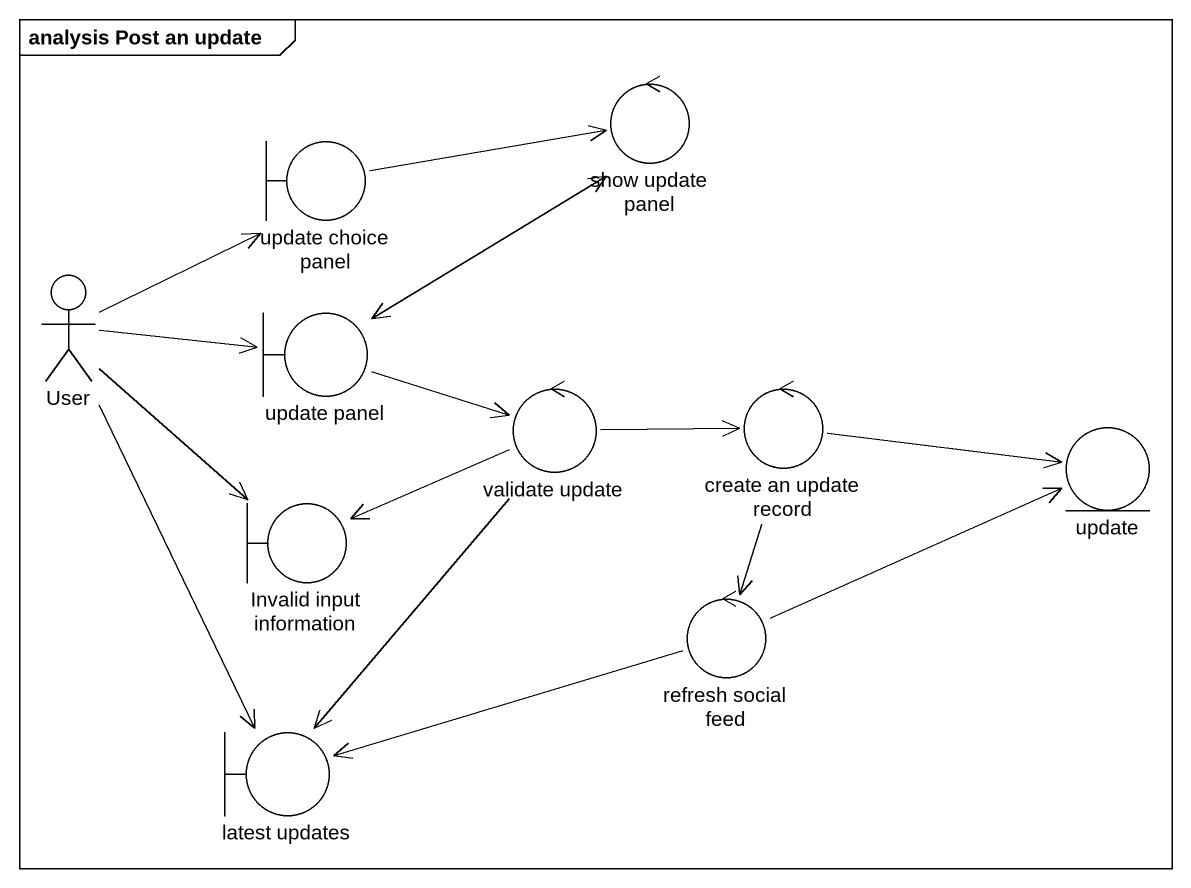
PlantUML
@startuml
mainframe analysis Post an update
boundary "update choice panel" as update_choice_panel
control "show update panel" as show_update_panel
actor User
boundary "update panel" as update_panel
control "validate update" as validate_update
control "create an update record" as create_an_update_record
entity update
boundary "Invalid input information" as Invalid_input_information
control "refresh social feed" as refresh_social_feed
boundary "latest updates" as latest_updates
update_choice_panel -right-> show_update_panel
show_update_panel --> update_panel
User -up-> update_choice_panel
User -right-> update_panel
User --> Invalid_input_information
User --> latest_updates
update_panel -up-> show_update_panel
update_panel -right-> validate_update
validate_update -right-> create_an_update_record
validate_update -left-> Invalid_input_information
validate_update --> latest_updates
create_an_update_record -right-> update
create_an_update_record --> refresh_social_feed
refresh_social_feed -right-> update
refresh_social_feed -left-> latest_updates
@enduml
